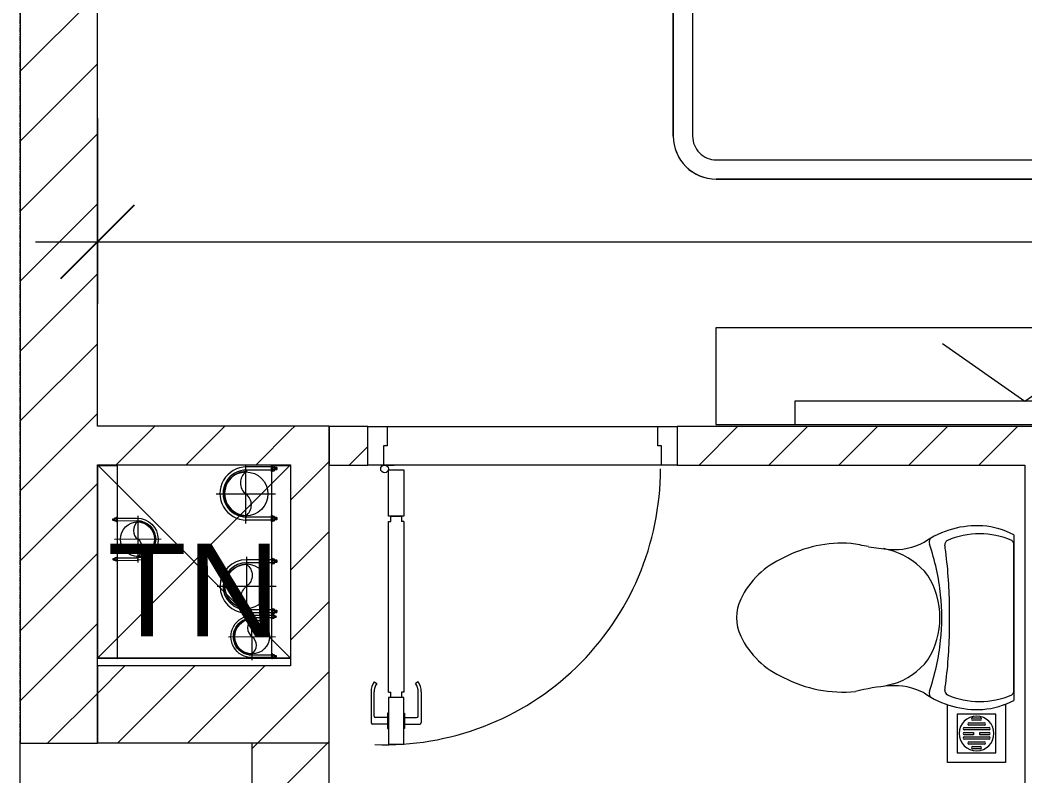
# Model space of a CAD drawing. Header units: millimetres. Extents: x 1591 to 239055, y -15958 to 83255.
# Drawn here: x 214132 to 216732, y 74432 to 76389 of the extents above; entities that cross this region are included whole.
import ezdxf

# ---------------------------------------------------------------- set-up
doc = ezdxf.new("R2010")
doc.units = ezdxf.units.MM
doc.linetypes.add('Grid Line', pattern=[22.225, 12.7, -3.175, 3.175, -3.175])
doc.linetypes.add('IMPORT-CENTER _2_', pattern=[40.64, 25.4, -5.08, 5.08, -5.08])
for name, color, linetype, lineweight in [('0-1', 250, 'Continuous', 5), ('0-2', 7, 'Continuous', 9), ('A-ANNO-DIMS', 211, 'Continuous', 9), ('A-ANNO-DIMS-160', 211, 'Continuous', 9), ('A-DETL-GENF-1', 9, 'Continuous', 9), ('A-DOOR-1', 254, 'Continuous', 9), ('A-DOOR-2', 9, 'Continuous', 9), ('A-FLOR-1', 7, 'Continuous', 9), ('A-FLOR-2', 9, 'Continuous', 9), ('A-WALL-1', 253, 'Continuous', 18), ('A-WALL-2', 9, 'Continuous', 9), ('A-WALL-3', 113, 'Continuous', 18), ('A-WALL-PATT-1', 10, 'Continuous', 9), ('A-WALL-PATT-2', 111, 'Continuous', 9), ('G-ANNO-TEXT-1', 7, 'Continuous', 9), ('G-IMPT', 8, 'Continuous', 9), ('G-IMPT-2', 8, 'IMPORT-CENTER _2_', 9), ('I-FURN-1', 254, 'Continuous', 9), ('M-EQPM', 50, 'Continuous', 9), ('M-EQPM-1', 254, 'Continuous', 9), ('P-SANR-FIXT-1', 254, 'Continuous', 9), ('S-GRID-1', 1, 'Grid Line', 9)]:
    doc.layers.add(name, color=color, linetype=linetype, lineweight=lineweight)
doc.styles.add('Arial_11', font='arial_0.ttf', dxfattribs={"height": 240})
doc.styles.add('UTM Avo', font='UTM Avo.ttf', dxfattribs={"width": 0.9, "height": 400})
doc.dimstyles.new('1_Dim_chi_tiet_2_5_1', dxfattribs={"dimscale": 304.8, "dimtxt": 399.720379, "dimasz": 0.629921, "dimexe": 0.524934, "dimexo": 0.0625, "dimgap": 0.052493, "dimtad": 1, "dimdec": 0, "dimrnd": 5, "dimzin": 0, "dimdsep": 46, "dimtxsty": 'UTM Avo', "dimblk1": 'OBLIQUE', "dimblk2": 'OBLIQUE', "dimsah": 1, "dimcen": 0.09, "dimdle": 0.524934, "dimazin": 0, "dimtfac": 1, "dimtdec": 4, "dimtix": 1, "dimtmove": 0, "dimatfit": 3, "dimfxl": 1.049869, "dimfxlon": 1, "dimtvp": 1, "dimtolj": 1, "dimtzin": 0, "dimarcsym": 2})
pattern_1 = [(45, (95879.7, 0), (-90.50967, 90.50967), [])]

# ---------------------------------------------------------------- blocks, each defined once
blk = doc.blocks.new('NCV_TKTC_KET CAU_rvt-1-TKCS_MB TẦNG 6-8')
at = {"layer": 'A-FLOR-1'}
for p, q in [((118252.4, 78036.9), (118252.4, 74537.4)), ((118952.5, 74737.4), (118452.6, 74737.4)), ((118252.6, 73311.9), (118252.6, 74516.9)), ((118852.4, 74516.9), (118852.4, 73311.9))]:
    blk.add_line(p, q, dxfattribs=at)
blk = doc.blocks.new('DOOR_CW_01 CANH MO-PANEL KINH - DIG_02-800x2200-CỬA NHÔM KÍNH-V25-TKCS_MB TẦNG 6-8')
at = {"layer": 'A-DETL-GENF-1'}
for p, q in [((-347, -182), (-347, -62)), ((-347, -62), (-307, -62)), ((-307, -62), (-307, -182)), ((-307, -182), (-347, -182)), ((-341, -196), (-341, -182)), ((-341, -182), (-313, -182)), ((-313, -182), (-313, -196)), ((-347, -196), (-341, -196)), ((-347, -638), (-347, -196)), ((-307, -196), (-313, -196)), ((-307, -196), (-307, -638)), ((-383.9, -611.2), (-377.3, -615.8)), ((-270.1, -611.2), (-276.7, -615.8)), ((-392, -637), (-392, -716.5)), ((-384, -699.5), (-384, -637)), ((-347, -638), (-341, -638)), ((-341, -652), (-341, -638)), ((-307, -638), (-313, -638)), ((-313, -638), (-313, -652)), ((-270, -699.5), (-270, -637)), ((-262, -637), (-262, -716.5)), ((-307, -652), (-347, -652)), ((-347, -652), (-347, -772)), ((-313, -652), (-341, -652)), ((-307, -772), (-307, -652)), ((-349, -692.2), (-349, -731.8)), ((-347, -692.2), (-349, -692.2)), ((-347, -692.2), (-347, -731.8)), ((-307, -692.2), (-307, -731.8)), ((-307, -692.2), (-305, -692.2)), ((-305, -692.2), (-305, -731.8)), ((-349, -720.5), (-388, -720.5)), ((-349, -703.5), (-380, -703.5)), ((-305, -703.5), (-274, -703.5)), ((-305, -720.5), (-266, -720.5)), ((-349, -731.8), (-347, -731.8)), ((-305, -731.8), (-307, -731.8)), ((-347, -772), (-307, -772))]:
    blk.add_line(p, q, dxfattribs=at)
blk.add_circle((-357, -60), 10, dxfattribs=at)
for centre, radius, start, end in [((-357, -60), 714, 268, 0), ((-347, -637), 45, 145, 180), ((-347, -637), 37, 145, 180), ((-307, -637), 37, 0, 35), ((-307, -637), 45, 360, 35), ((-380, -699.5), 4, 180, 270), ((-274, -699.5), 4, 270, 0), ((-388, -716.5), 4, 180, 270), ((-266, -716.5), 4, 270, 0)]:
    blk.add_arc(centre, radius, start, end, dxfattribs=at)
at = {"layer": 'A-DOOR-2'}
for p, q in [((-400, -50), (-400, 50)), ((-400, 50), (-350, 50)), ((-350, 50), (-350, 0)), ((350, 0), (350, 50)), ((350, 50), (400, 50)), ((400, 50), (400, -50)), ((-360, 0), (-360, -50)), ((-350, 0), (-360, 0)), ((360, 0), (350, 0)), ((360, -50), (360, 0)), ((-360, -50), (-400, -50)), ((-357, -50), (-332, -50)), ((400, -50), (360, -50))]:
    blk.add_line(p, q, dxfattribs=at)
blk = doc.blocks.new('TOILET - TOILET-400871-TKCS_MB TẦNG 6-8')
at = {"layer": 'P-SANR-FIXT-1'}
for p, q in [((-171.7, 330.3), (-178.6, 355.5)), ((171.7, 330.3), (178.6, 355.5)), ((214.2, 19), (-214.2, 19)), ((194, 19.9), (-194, 19.9))]:
    blk.add_line(p, q, dxfattribs=at)
for centre, radius, start, end in [((0, 624.4), 111.7, 64.7718, 115.2282), ((45.1, 528.6), 217.6, 115.2282, 156.7784), ((-45.1, 528.6), 217.6, 23.2216, 64.7718), ((137.1, 461.2), 329.8, 152.3122, 185.6513), ((-137.1, 461.2), 329.8, 356.3165, 27.6878), ((-719.2, 297.5), 544.3, 4.5441, 13.9464), ((-1948.3, 805.1), 2171.2, 349.1051, 350.319), ((719.2, 297.5), 544.3, 169.7121, 175.4559), ((-343.5, 327.4), 167.3, 332.62, 4.5441), ((343.5, 327.4), 167.3, 175.4559, 207.38), ((-0.4, 384), 179.5, 197.4036, 232.5964), ((0.4, 384), 179.5, 307.4036, 342.5964), ((-4, 115.7), 233.6, 144.7853, 164.7039), ((-195, 224.1), 13.8, 71.0073, 129.3276), ((0.6, 792.1), 586.9, 251.0073, 264.1678), ((0, 416), 206.1, 237.9268, 270), ((0, 416), 206.1, 270, 302.0732), ((-0.6, 792.1), 586.9, 275.8322, 288.9927), ((195, 224.1), 13.8, 50.6724, 108.9927), ((4, 115.7), 233.6, 15.2961, 35.2147), ((0, 786.7), 581.5, 264.1678, 275.8322), ((-9.8, 107.2), 207.3, 156.2862, 203.7138), ((-189.1, 185.5), 11.7, 82.4212, 154.5895), ((178.9, 2951.3), 2778.4, 262.4212, 262.7649), ((-14.3, 1400.4), 1215.6, 262.593, 269.6026), ((0, 3462.8), 3278, 269.6026, 270.3974), ((14.3, 1400.4), 1215.6, 270.3974, 277.407), ((-178.9, 2951.3), 2778.4, 277.2351, 277.5788), ((189.1, 185.5), 11.7, 25.4105, 97.5788), ((9.8, 107.2), 207.3, 336.2862, 23.7138), ((1.9, 114.1), 239.7, 164.7039, 183.5487), ((-1.9, 114.1), 239.7, 356.4513, 15.2961), ((-46.1, 111.1), 191.6, 183.5487, 208.7191), ((46.1, 111.1), 191.6, 331.2809, 356.4513), ((-193.7, 26.4), 6.48, 203.7138, 267.6832), ((193.7, 26.4), 6.48, 272.3168, 336.2862)]:
    blk.add_arc(centre, radius, start, end, dxfattribs=at)
blk = doc.blocks.new('THU NUOC - THU NUOC-V84-TKCS_MB TẦNG 6-8')
at = {"layer": 'M-EQPM-1'}
for p, q in [((-66.3, -70.6), (-66.3, 79.3)), ((79.5, 79.4), (83.7, 79.4)), ((83.7, 79.4), (83.7, -70.6)), ((58.7, 54.4), (-41.3, 54.4)), ((-41.3, 54.4), (-41.3, -45.6)), ((58.7, -45.6), (58.7, 54.4)), ((-11, 32.1), (28.5, 32.1)), ((28.5, 26.1), (-11, 26.1)), ((-1.1, 44.5), (18.5, 44.5)), ((18.5, 38.5), (-1.1, 38.5)), ((-23.3, 19.6), (40.9, 19.6)), ((40.9, 13.6), (-23.3, 13.6)), ((-23.3, 7.2), (0.7, 7.2)), ((0.7, 1.2), (-23.3, 1.2)), ((0.7, 7.2), (0.7, 1.2)), ((16.7, 1.2), (16.7, 7.2)), ((16.7, 7.2), (40.9, 7.2)), ((40.9, 1.2), (16.7, 1.2)), ((-23.3, -4.8), (40.9, -4.8)), ((40.9, -10.8), (-23.3, -10.8)), ((-11, -17.3), (28.5, -17.3)), ((28.5, -23.3), (-11, -23.3)), ((-41.3, -45.6), (58.7, -45.6)), ((-1.1, -29.6), (18.5, -29.6)), ((18.5, -35.6), (-1.1, -35.6)), ((83.7, -70.6), (-66.3, -70.6))]:
    blk.add_line(p, q, dxfattribs=at)
for centre, radius, start, end in [((8.7, 4.4), 45, 0, 180), ((8.7, 4.4), 45, 360, 180), ((-11, 29.1), 3, 90, 270), ((-1.1, 41.5), 3, 90, 270), ((18.5, 41.5), 3, 270, 90), ((28.5, 29.1), 3, 270, 90), ((8.7, 4.4), 45, 180, 0), ((8.7, 4.4), 45, 180, 360), ((-23.3, 16.6), 3, 90, 270), ((-23.3, 4.2), 3, 90, 270), ((40.9, 16.6), 3, 270, 90), ((40.9, 4.2), 3, 270, 90), ((-23.3, -7.8), 3, 90, 270), ((-11, -20.3), 3, 90, 270), ((28.5, -20.3), 3, 270, 90), ((40.9, -7.8), 3, 270, 90), ((-1.1, -32.6), 3, 90, 270), ((18.5, -32.6), 3, 270, 90)]:
    blk.add_arc(centre, radius, start, end, dxfattribs=at)
blk = doc.blocks.new('GIUONG NGU-2TAB-1600x2000 - GIUONG NGU-2TAB-1600x2000-901192-TKCS_MB TẦNG 6-8')
at = {"layer": 'I-FURN-1'}
for p, q in [((569.6, 2050), (1997.1, 2050)), ((1997.1, 2050), (569.6, 2050)), ((1997.1, 2000), (569.6, 2000)), ((458.5, 50), (458.5, 1938.9)), ((458.5, 1938.9), (458.5, 50)), ((508.5, 1938.9), (508.5, 100)), ((2058.2, 100), (2058.2, 1938.9)), ((2108.2, 1938.9), (2108.2, 50)), ((2108.2, 50), (2108.2, 1938.9)), ((8.5, 50), (8.5, 450.3)), ((8.5, 450.3), (458.5, 450.3)), ((8.5, 450.3), (458.5, 450.3)), ((8.5, 50), (8.5, 450.3)), ((458.5, 450.3), (458.5, 50)), ((458.5, 450.3), (458.5, 50)), ((2108.2, 50), (2108.2, 450.3)), ((2108.2, 450.3), (2558.2, 450.3)), ((2108.2, 450.3), (2108.2, 50)), ((2558.2, 450.3), (2108.2, 450.3)), ((2558.2, 450.3), (2558.2, 50)), ((2558.2, 50), (2558.2, 450.3)), ((233.5, 86.8), (233.5, 413.5)), ((2333.2, 86.8), (2333.2, 413.5)), ((120.2, 250.2), (346.8, 250.2)), ((2446.5, 250.2), (2219.8, 250.2)), ((508.5, 100), (2058.2, 100)), ((458.5, 50), (8.5, 50)), ((8.5, 0), (8.5, 50)), ((8.5, 50), (458.5, 50)), ((458.5, 50), (8.5, 50)), ((2108.2, 50), (458.5, 50)), ((458.5, 50), (458.5, 0)), ((458.5, 0), (458.5, 50)), ((458.5, 50), (2108.2, 50)), ((458.5, 50), (2108.2, 50)), ((2558.2, 50), (2108.2, 50)), ((2108.2, 50), (2558.2, 50)), ((2108.2, 0), (2108.2, 50)), ((2108.2, 50), (2108.2, 0)), ((2108.2, 50), (2558.2, 50)), ((2558.2, 50), (2558.2, 0)), ((458.5, 0), (8.5, 0)), ((2108.2, 0), (458.5, 0)), ((458.5, 0), (2108.2, 0)), ((2558.2, 0), (2108.2, 0))]:
    blk.add_line(p, q, dxfattribs=at)
for centre in [(233.5, 250.2), (2333.2, 250.2)]:
    blk.add_circle(centre, 150.7, dxfattribs=at)
for centre, radius, start, end in [((569.6, 1938.9), 111.1, 90, 180), ((569.6, 1938.9), 111.1, 90, 180), ((1997.1, 1938.9), 111.1, 0, 90), ((1997.1, 1938.9), 111.1, 360, 90), ((569.6, 1938.9), 61.1, 90, 180), ((1997.1, 1938.9), 61.1, 360, 90)]:
    blk.add_arc(centre, radius, start, end, dxfattribs=at)
blk = doc.blocks.new('RES_BAN AN - RES_BAN AN-901223-TKCS_MB TẦNG 6-8')
at = {"layer": 'I-FURN-1'}
for p, q in [((1600, 0), (0, 0)), ((0, 0), (0, -250)), ((1600, -250), (1600, 0)), ((0, -250), (1600, -250))]:
    blk.add_line(p, q, dxfattribs=at)
blk = doc.blocks.new('KE TIVI-2 - KE TIVI-2-885819-TKCS_MB TẦNG 6-8')
at = {"layer": 'I-FURN-1'}
for p, q in [((-595.6, 0), (-595.6, -60)), ((595.6, 0), (-595.6, 0)), ((595.6, -60), (595.6, 0)), ((-595.6, -60), (595.6, -60)), ((0, -60), (-245.7, -232.1)), ((213, -209.1), (0, -60))]:
    blk.add_line(p, q, dxfattribs=at)
blk = doc.blocks.new('NCV_TKTC_TANG 6 - 8_rvt-2-TKCS_MB TẦNG 6-8')
at = {"layer": 'A-WALL-PATT-1'}
h = blk.add_hatch(dxfattribs=at)
h.set_pattern_fill('FP_1', color=256, style=0, pattern_type=2)
h.set_pattern_definition([(45, (0, 0), (-90.50967, 90.50967), [])])
h.paths.add_polyline_path([(119152.5, 75236.9), (119152.5, 75336.9), (119052.5, 75336.9), (119052.5, 75236.9)])
h.paths.add_polyline_path([(119952.5, 75236.9), (120852.5, 75236.9), (120852.5, 75336.9), (119952.5, 75336.9)])
at = {"layer": 'A-FLOR-2'}
blk.add_line((119202.5, 75336.9), (119902.5, 75336.9), dxfattribs=at)
at = {"layer": 'A-WALL-1'}
for p, q in [((119152.5, 75336.9), (119052.5, 75336.9)), ((119052.5, 75336.9), (119052.5, 75236.9)), ((119152.5, 75236.9), (119152.5, 75336.9)), ((120852.5, 75336.9), (119952.5, 75336.9)), ((119952.5, 75336.9), (119952.5, 75236.9)), ((122752.5, 75336.9), (120852.5, 75336.9)), ((119052.5, 75236.9), (119152.5, 75236.9)), ((119952.5, 75236.9), (120852.5, 75236.9)), ((120852.5, 75236.9), (120852.5, 73436.9))]:
    blk.add_line(p, q, dxfattribs=at)
at = {"layer": 'A-WALL-2'}
for p, q in [((119202.5, 75336.9), (119902.5, 75336.9)), ((119912.5, 75236.9), (119192.5, 75236.9))]:
    blk.add_line(p, q, dxfattribs=at)
at = {"layer": 'A-DOOR-1'}
blk.add_blockref('DOOR_CW_01 CANH MO-PANEL KINH - DIG_02-800x2200-CỬA NHÔM KÍNH-V25-TKCS_MB TẦNG 6-8', (119552.5, 75286.9), dxfattribs=at)
at = {"layer": 'I-FURN-1', "rotation": 180}
for name, p in [('GIUONG NGU-2TAB-1600x2000 - GIUONG NGU-2TAB-1600x2000-901192-TKCS_MB TẦNG 6-8', (122050.9, 78026.9)), ('RES_BAN AN - RES_BAN AN-901223-TKCS_MB TẦNG 6-8', (121652.5, 75342)), ('KE TIVI-2 - KE TIVI-2-885819-TKCS_MB TẦNG 6-8', (120852.5, 75342))]:
    blk.add_blockref(name, p, dxfattribs=at)
at = {"layer": 'M-EQPM-1'}
blk.add_blockref('THU NUOC - THU NUOC-V84-TKCS_MB TẦNG 6-8', (120718.8, 74537.9), dxfattribs=at)
at = {"layer": 'P-SANR-FIXT-1', "rotation": 90.00000000000132}
blk.add_blockref('TOILET - TOILET-400871-TKCS_MB TẦNG 6-8', (120842.5, 74842), dxfattribs=at)
blk = doc.blocks.new('TKTC_XREF_251221_MB TANG 2-7 - TKTC_XREF_260130_MB TANG 2-5_dwg_CUM U_DN100-4746796-TKCS_MB TẦNG 6-8')
at = {"layer": 'G-IMPT'}
blk.add_hatch(color=256, dxfattribs=at).paths.add_polyline_path([(0, 61), (0, 57), (14.8, 55.1), (28.5, 49.4), (40.3, 40.3), (49.4, 28.5), (55.1, 14.8), (57, 0), (55.1, -14.8), (49.4, -28.5), (40.3, -40.3), (28.5, -49.4), (14.8, -55.1), (0, -57), (0, -61), (15.8, -58.9), (30.5, -52.8), (43.1, -43.1), (52.8, -30.5), (58.9, -15.8), (61, 0), (58.9, 15.8), (52.8, 30.5), (43.1, 43.1), (30.5, 52.8), (15.8, 58.9)])
for p, q in [((-79.1, 66.6), (-79.1, 63.4)), ((-76.6, 66.6), (-76.6, 63.4)), ((-74.6, 66.6), (-74.6, 63.4)), ((-72.7, 69.3), (-72.7, 60.7)), ((-66.9, 67.9), (-71.7, 67.9)), ((-66.9, 62.1), (-71.7, 62.1)), ((-65, 69), (0, 69)), ((-79.1, -63.4), (-79.1, -66.6)), ((-76.6, -63.4), (-76.6, -66.6)), ((-74.6, -63.4), (-74.6, -66.6)), ((-72.7, -60.7), (-72.7, -69.3)), ((-66.9, -62.1), (-71.7, -62.1)), ((-66.9, -67.9), (-71.7, -67.9)), ((-65, -69), (0, -69))]:
    blk.add_line(p, q, dxfattribs=at)
at = {"layer": 'G-IMPT', "flags": 128}
for points in [[(-72.7, 67.6), (-78.1, 67.6), (-78.1, 62.4), (-72.7, 62.4)], [(-71.7, 59.2), (-66.9, 59.2), (-66.9, 70.8), (-71.7, 70.8)], [(-66.9, 70.8), (-66.9, 72.7), (-65, 72.7), (-65, 57.3), (-66.9, 57.3), (-66.9, 59.2)], [(-65, 61), (0, 61), (0, 57)], [(-72.7, -62.4), (-78.1, -62.4), (-78.1, -67.6), (-72.7, -67.6)], [(-71.7, -70.8), (-66.9, -70.8), (-66.9, -59.2), (-71.7, -59.2)], [(-66.9, -59.2), (-66.9, -57.3), (-65, -57.3), (-65, -72.7), (-66.9, -72.7), (-66.9, -70.8)], [(-65, -61), (0, -61), (0, -57)]]:
    blk.add_lwpolyline(points, dxfattribs=at)
at = {"layer": 'G-IMPT'}
for centre, radius, start, end in [((-78.1, 66.6), 0.96, 90, 180), ((-78.1, 63.4), 0.96, 180, 270), ((-71.1, 69.3), 1.56, 112.6199, 247.3801), ((-67.9, 65), 4.8, 143.1301, 216.8699), ((-71.1, 60.7), 1.56, 112.6199, 247.3801), ((0, 0), 69, 270, 90), ((0, 0), 61, 270, 90), ((0, 0), 57, 270, 90), ((-78.1, -63.4), 0.96, 90, 180), ((-78.1, -66.6), 0.96, 180, 270), ((-71.1, -60.7), 1.56, 112.6199, 247.3801), ((-67.9, -65), 4.8, 143.1301, 216.8699), ((-71.1, -69.3), 1.56, 112.6199, 247.3801)]:
    blk.add_arc(centre, radius, start, end, dxfattribs=at)
blk = doc.blocks.new('TKTC_XREF_251221_MB TANG 2-7 - TKTC_XREF_260130_MB TANG 2-5_dwg_$cc-4746806-TKCS_MB TẦNG 6-8')
at = {"layer": 'G-IMPT-2'}
for p, q in [((0, -0.673), (0, 0.673)), ((-0.673, 0), (0.673, 0))]:
    blk.add_line(p, q, dxfattribs=at)
at = {"layer": 'M-EQPM'}
blk.add_circle((0, 0), 0.5, dxfattribs=at)
for centre, radius, start, end in [((0, 0), 0.5, 90, 270), ((0.188, 0.25), 0.313, 126.8699, 233.1301), ((-0.188, -0.25), 0.313, 306.8699, 53.1301)]:
    blk.add_arc(centre, radius, start, end, dxfattribs=at)
blk = doc.blocks.new('TKTC_XREF_251221_MB TANG 2-7 - TKTC_XREF_260130_MB TANG 2-5_dwg_$cc-4746802-TKCS_MB TẦNG 6-8')
at = {"layer": 'G-IMPT-2'}
for p, q in [((0, -0.673), (0, 0.673)), ((-0.673, 0), (0.673, 0))]:
    blk.add_line(p, q, dxfattribs=at)
at = {"layer": 'M-EQPM'}
blk.add_circle((0, 0), 0.5, dxfattribs=at)
for centre, radius, start, end in [((0, 0), 0.5, 90, 270), ((0.188, 0.25), 0.313, 126.8699, 233.1301), ((-0.188, -0.25), 0.313, 306.8699, 53.1301)]:
    blk.add_arc(centre, radius, start, end, dxfattribs=at)
blk = doc.blocks.new('TKTC_XREF_251221_MB TANG 2-7 - TKTC_XREF_260130_MB TANG 2-5_dwg_CUM U_DN100-4746799-TKCS_MB TẦNG 6-8')
at = {"layer": 'G-IMPT'}
blk.add_hatch(color=256, dxfattribs=at).paths.add_polyline_path([(0, 61), (15.8, 58.9), (30.5, 52.8), (43.1, 43.1), (52.8, 30.5), (58.9, 15.8), (61, 0), (58.9, -15.8), (52.8, -30.5), (43.1, -43.1), (30.5, -52.8), (15.8, -58.9), (0, -61), (0, -57), (14.8, -55.1), (28.5, -49.4), (40.3, -40.3), (49.4, -28.5), (55.1, -14.8), (57, 0), (55.1, 14.8), (49.4, 28.5), (40.3, 40.3), (28.5, 49.4), (14.8, 55.1), (0, 57)])
for p, q in [((-79.1, 66.6), (-79.1, 63.4)), ((-76.6, 66.6), (-76.6, 63.4)), ((-74.6, 66.6), (-74.6, 63.4)), ((-72.7, 69.3), (-72.7, 60.7)), ((-66.9, 67.9), (-71.7, 67.9)), ((-65, 69), (0, 69)), ((-66.9, 62.1), (-71.7, 62.1)), ((-79.1, -63.4), (-79.1, -66.6)), ((-76.6, -63.4), (-76.6, -66.6)), ((-74.6, -63.4), (-74.6, -66.6)), ((-72.7, -60.7), (-72.7, -69.3)), ((-66.9, -62.1), (-71.7, -62.1)), ((-66.9, -67.9), (-71.7, -67.9)), ((-65, -69), (0, -69))]:
    blk.add_line(p, q, dxfattribs=at)
at = {"layer": 'G-IMPT', "flags": 128}
for points in [[(-72.7, 67.6), (-78.1, 67.6), (-78.1, 62.4), (-72.7, 62.4)], [(-71.7, 59.2), (-66.9, 59.2), (-66.9, 70.8), (-71.7, 70.8)], [(-66.9, 70.8), (-66.9, 72.7), (-65, 72.7), (-65, 57.3), (-66.9, 57.3), (-66.9, 59.2)], [(-65, 61), (0, 61), (0, 57)], [(-72.7, -62.4), (-78.1, -62.4), (-78.1, -67.6), (-72.7, -67.6)], [(-71.7, -70.8), (-66.9, -70.8), (-66.9, -59.2), (-71.7, -59.2)], [(-66.9, -59.2), (-66.9, -57.3), (-65, -57.3), (-65, -72.7), (-66.9, -72.7), (-66.9, -70.8)], [(-65, -61), (0, -61), (0, -57)]]:
    blk.add_lwpolyline(points, dxfattribs=at)
at = {"layer": 'G-IMPT'}
for centre, radius, start, end in [((-78.1, 66.6), 0.96, 90, 180), ((-71.1, 69.3), 1.56, 112.6199, 247.3801), ((-67.9, 65), 4.8, 143.1301, 216.8699), ((0, 0), 69, 270, 90), ((-78.1, 63.4), 0.96, 180, 270), ((-71.1, 60.7), 1.56, 112.6199, 247.3801), ((0, 0), 61, 270, 90), ((0, 0), 57, 270, 90), ((-78.1, -63.4), 0.96, 90, 180), ((-71.1, -60.7), 1.56, 112.6199, 247.3801), ((-67.9, -65), 4.8, 143.1301, 216.8699), ((-78.1, -66.6), 0.96, 180, 270), ((-71.1, -69.3), 1.56, 112.6199, 247.3801)]:
    blk.add_arc(centre, radius, start, end, dxfattribs=at)
blk = doc.blocks.new('TKTC_XREF_251221_MB TANG 2-7 - TKTC_XREF_260130_MB TANG 2-5_dwg_$cc-V127-TKCS_MB TẦNG 6-8')
at = {"layer": 'G-IMPT-2'}
for p, q in [((0, -0.673), (0, 0.66)), ((-0.673, 0), (0.673, 0))]:
    blk.add_line(p, q, dxfattribs=at)
at = {"layer": 'M-EQPM'}
blk.add_circle((0, 0), 0.5, dxfattribs=at)
for centre, radius, start, end in [((0, 0), 0.5, 90, 270), ((0.188, 0.25), 0.313, 126.8699, 233.1301), ((-0.188, -0.25), 0.313, 306.8699, 53.1301)]:
    blk.add_arc(centre, radius, start, end, dxfattribs=at)
blk = doc.blocks.new('TKTC_XREF_251221_MB TANG 2-7 - TKTC_XREF_260130_MB TANG 2-5_dwg_$cc-4746801-TKCS_MB TẦNG 6-8')
at = {"layer": 'G-IMPT-2'}
for p, q in [((0, -0.673), (0, 0.673)), ((-0.673, 0), (0.673, 0))]:
    blk.add_line(p, q, dxfattribs=at)
at = {"layer": 'M-EQPM'}
blk.add_circle((0, 0), 0.5, dxfattribs=at)
for centre, radius, start, end in [((0, 0), 0.5, 90, 270), ((0.188, 0.25), 0.313, 126.8699, 233.1301), ((-0.188, -0.25), 0.313, 306.8699, 53.1301)]:
    blk.add_arc(centre, radius, start, end, dxfattribs=at)
blk = doc.blocks.new('TKTC_XREF_251221_MB TANG 2-7 - TKTC_XREF_251221_MB TANG 2-7-2039446-TKCS_MB TẦNG 6-8')
at = {"layer": 'M-EQPM'}
for p, q in [((84801, 57499), (84801, 57998.8)), ((84801, 57998.8), (84850.8, 57998.5)), ((84850.8, 57998.5), (84850.8, 57498.6)), ((85251, 57499), (85251, 57998.8)), ((85251, 57998.8), (85299.9, 57998.5)), ((84850.8, 57498.6), (84801, 57499)), ((85299.9, 57498.6), (85251, 57499))]:
    blk.add_line(p, q, dxfattribs=at)
for name, p, xscale, yscale, zscale, rotation in [('TKTC_XREF_251221_MB TANG 2-7 - TKTC_XREF_260130_MB TANG 2-5_dwg_$cc-V127-TKCS_MB TẦNG 6-8', (85184.1, 57925.4), 113.7150000000092, 113.7150000000092, 113.7150000000092, 359.9990086636432), ('TKTC_XREF_251221_MB TANG 2-7 - TKTC_XREF_260130_MB TANG 2-5_dwg_CUM U_DN100-4746796-TKCS_MB TẦNG 6-8', (85185.9, 57926.3), 0.9975000000000005, 0.9975000000000005, 0.9975000000000005, 180.000991338195), ('TKTC_XREF_251221_MB TANG 2-7 - TKTC_XREF_260130_MB TANG 2-5_dwg_$cc-4746802-TKCS_MB TẦNG 6-8', (84904.5, 57808), 90.00000000005119, 90.00000000005119, 90.00000000005119, 180.3740267799373), ('TKTC_XREF_251221_MB TANG 2-7 - TKTC_XREF_260130_MB TANG 2-5_dwg_CUM U_DN100-4746796-TKCS_MB TẦNG 6-8', (85186, 57686.2), 0.9974999999999965, 0.9974999999999965, 0.9974999999999965, 180.0009913385626), ('TKTC_XREF_251221_MB TANG 2-7 - TKTC_XREF_260130_MB TANG 2-5_dwg_$cc-4746801-TKCS_MB TẦNG 6-8', (85199.9, 57556), 90.00000000005119, 90.00000000005119, 90.00000000005119, 0.3740267799372842)]:
    blk.add_blockref(name, p, dxfattribs=dict(xscale=xscale, yscale=yscale, zscale=zscale, rotation=rotation))
at = {"extrusion": (0, 0, -1)}
for name, p, xscale, yscale, zscale, rotation in [('TKTC_XREF_251221_MB TANG 2-7 - TKTC_XREF_260130_MB TANG 2-5_dwg_CUM U_DN100-4746799-TKCS_MB TẦNG 6-8', (-84902.5, 57808), 0.7894736842105242, 0.7894736842105242, -0.7894736842105242, 179.6259732184666), ('TKTC_XREF_251221_MB TANG 2-7 - TKTC_XREF_260130_MB TANG 2-5_dwg_$cc-4746806-TKCS_MB TẦNG 6-8', (-85186, 57686.2), 113.7150000000092, 113.7150000000092, -113.7150000000092, 179.9990086636432), ('TKTC_XREF_251221_MB TANG 2-7 - TKTC_XREF_260130_MB TANG 2-5_dwg_CUM U_DN100-4746799-TKCS_MB TẦNG 6-8', (-85199.9, 57556), 0.7894736842105242, 0.7894736842105242, -0.7894736842105242, 359.6259732184666)]:
    blk.add_blockref(name, p, dxfattribs=dict(at, xscale=xscale, yscale=yscale, zscale=zscale, rotation=rotation))
blk = doc.blocks.new('DIMBLOCK332-TKCS_MB TẦNG 6-8')
at = {"layer": 'A-ANNO-DIMS-160'}
for p, q in [((214332.3, 76134.6), (214332.3, 75654.6)), ((214332.3, 75814.6), (214332.3, 76134.6)), ((222932.3, 76134.6), (222932.3, 75654.6)), ((222932.3, 75814.6), (222932.3, 76134.6)), ((214172.3, 75814.6), (223092.3, 75814.6))]:
    blk.add_line(p, q, dxfattribs=at)
at = {"layer": 'A-ANNO-DIMS-160', "lineweight": 25}
for p, q in [((214332.3, 75814.6), (214428.3, 75910.6)), ((222932.3, 75814.6), (223028.3, 75910.6)), ((214332.3, 75814.6), (214236.3, 75718.6)), ((222932.3, 75814.6), (222836.3, 75718.6))]:
    blk.add_line(p, q, dxfattribs=at)
at = {"layer": 'A-ANNO-DIMS-160', "color": 0, "insert": (218084.5, 76334.2), "char_height": 400, "width": 1314.636, "attachment_point": 1, "line_spacing_factor": 1.110334, "style": 'UTM Avo'}
blk.add_mtext('8600', dxfattribs=at)
blk = doc.blocks.new('_Oblique')
at = {"color": 0, "linetype": 'ByBlock', "lineweight": -2}
blk.add_line((-0.5, -0.5), (0.5, 0.5), dxfattribs=at)

msp = doc.modelspace()

# ---------------------------------------------------------------- hatches: boundary and pattern name
at = {"layer": 'A-WALL-PATT-2'}
h = msp.add_hatch(dxfattribs=at)
h.set_pattern_fill('FP_1', color=256, style=0, pattern_type=2)
h.set_pattern_definition(pattern_1)
h.paths.add_polyline_path([(214132.3, 74516.9), (214332.3, 74516.9), (214332.3, 77936.9), (214132.3, 77936.9), (214132.3, 74941.6)])
h = msp.add_hatch(dxfattribs=at)
h.set_pattern_fill('FP_1', color=256, style=0, pattern_type=2)
h.set_pattern_definition(pattern_1)
h.paths.add_polyline_path([(214332.3, 75237.4), (214832.2, 75237.4), (214832.2, 75337.4), (214332.3, 75337.4)])
h = msp.add_hatch(dxfattribs=at)
h.set_pattern_fill('FP_1', color=256, style=0, pattern_type=2)
h.set_pattern_definition(pattern_1)
h.paths.add_polyline_path([(214862.4, 74516.9), (214932.2, 74516.9), (214932.2, 75337.4), (214832.2, 75337.4), (214832.2, 74516.9)])
h = msp.add_hatch(dxfattribs=at)
h.set_pattern_fill('FP_1', color=256, style=0, pattern_type=2)
h.set_pattern_definition(pattern_1)
h.paths.add_polyline_path([(214832.2, 74516.9), (214832.2, 74716.9), (214332.2, 74716.9), (214332.2, 74516.9), (214459.4, 74516.9)])
h = msp.add_hatch(dxfattribs=at)
h.set_pattern_fill('FP_1', color=256, style=0, pattern_type=2)
h.set_pattern_definition(pattern_1)
h.paths.add_polyline_path([(214732.2, 70036.9), (214932.2, 70036.9), (214932.2, 70185.3), (214732.2, 70185.3), (214732.2, 70179.8)])
h.paths.add_polyline_path([(214862.4, 71275.3), (214932.2, 71275.3), (214932.2, 71511.9), (214732.2, 71511.9), (214732.2, 71275.3)])
h.paths.add_polyline_path([(214862.4, 71711.9), (214932.2, 71711.9), (214932.2, 74516.9), (214732.2, 74516.9), (214732.2, 71711.9)])

# ---------------------------------------------------------------- linework, layer by layer
at = {"layer": '0-2'}
for p, q in [((214832.2, 75237.4), (214332.3, 74737.4)), ((214332.3, 75237.4), (214832.2, 74737.4)), ((214332.3, 74737.4), (214832.2, 74737.4))]:
    msp.add_line(p, q, dxfattribs=at)
at = {"layer": 'A-WALL-3'}
for p, q in [((214132.3, 77936.9), (214132.3, 74516.9)), ((214332.3, 75337.4), (214332.3, 77936.9)), ((214932.2, 75337.4), (214332.3, 75337.4)), ((214932.2, 71711.9), (214932.2, 75337.4)), ((214332.3, 74516.9), (214332.3, 75237.4)), ((214332.3, 75237.4), (214832.2, 75237.4)), ((214832.2, 75237.4), (214832.2, 74716.9)), ((214832.2, 74716.9), (214332.2, 74716.9)), ((214332.2, 74716.9), (214332.2, 74516.9)), ((214132.3, 74516.9), (214332.3, 74516.9)), ((214932.2, 74516.9), (214332.2, 74516.9)), ((214732.2, 74516.9), (214732.2, 73311.9))]:
    msp.add_line(p, q, dxfattribs=at)
at = {"layer": 'S-GRID-1'}
msp.add_line((214132.3, 19149.4), (214132.3, 77012.5), dxfattribs=at)

# ---------------------------------------------------------------- block references
at = {"layer": '0-1'}
for name in ['NCV_TKTC_KET CAU_rvt-1-TKCS_MB TẦNG 6-8', 'NCV_TKTC_TANG 6 - 8_rvt-2-TKCS_MB TẦNG 6-8']:
    msp.add_blockref(name, (95879.7, 0), dxfattribs=at)
at = {"layer": 'M-EQPM'}
msp.add_blockref('TKTC_XREF_251221_MB TANG 2-7 - TKTC_XREF_251221_MB TANG 2-7-2039446-TKCS_MB TẦNG 6-8', (129532.3, 17236.9), dxfattribs=at)

# ---------------------------------------------------------------- texts
at = {"layer": 'G-ANNO-TEXT-1', "insert": (214581.9, 74913.4), "char_height": 240, "width": 603.2, "attachment_point": 5, "line_spacing_factor": 0.936439, "style": 'Arial_11'}
msp.add_mtext('\\pt79.9992,160.0008,240,319.9992,400.0008,480,559.9992,640.0008,720,799.9992,880.0008,960,1039.9992,1120.0008,1200,1279.9992,1360.0008,1440,1519.9992,1600.0008,1680,1759.9992,1840.0008,1920,1999.9992,2080.0008,2160,2239.9992,2320.0008,2400,2479.9992,2560.0008;TN', dxfattribs=at)
msp.add_mtext('\\pt79.9992,160.0008,240,319.9992,400.0008,480,559.9992,640.0008,720,799.9992,880.0008,960,1039.9992,1120.0008,1200,1279.9992,1360.0008,1440,1519.9992,1600.0008,1680,1759.9992,1840.0008,1920,1999.9992,2080.0008,2160,2239.9992,2320.0008,2400,2479.9992,2560.0008;TN', dxfattribs=at)

# ---------------------------------------------------------------- dimensions: what is measured, and where the dimension line sits
at = {"layer": 'A-ANNO-DIMS'}
dim = msp.add_linear_dim(base=(222932.3, 75814.6), p1=(214332.3, 76134.6), p2=(222932.3, 76134.6), dimstyle='1_Dim_chi_tiet_2_5_1', override={"dimpost": '<>', "dimfxl": 8600}, dxfattribs=at)
dim.commit()
dim.dimension.update_dxf_attribs({"geometry": 'DIMBLOCK332-TKCS_MB TẦNG 6-8', "text_midpoint": (218632.3, 76037.6)})

doc.saveas('drawing.dxf')
